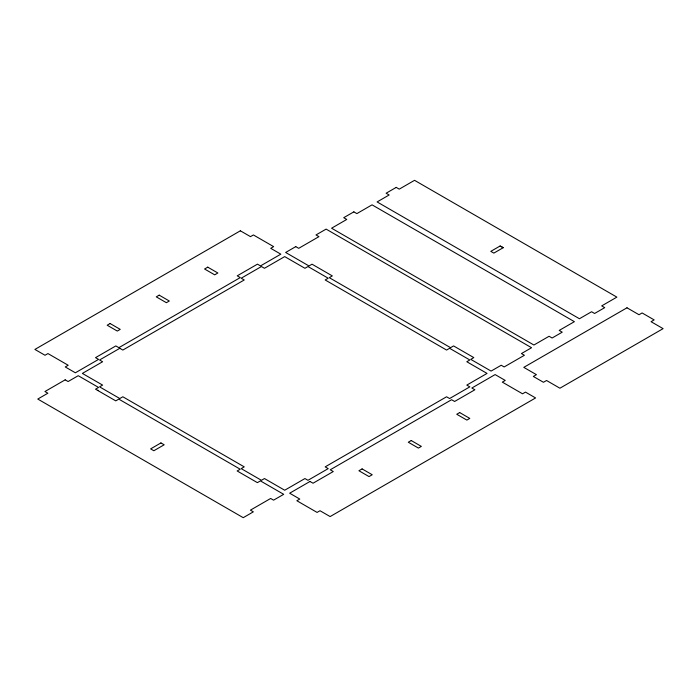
<?xml version="1.0" encoding="UTF-8"?>
<svg xmlns="http://www.w3.org/2000/svg" width="698" height="698" viewBox="0 0 698 698"><rect width="100%" height="100%" fill="white"/><g stroke="black" fill="none" stroke-linecap="round" stroke-linejoin="round"><path stroke-width="1.05" d="M97.799 390.147L98.558 390.592M501.688 246.839L503.162 247.738M240.365 230.802L34.9 349.428L45.012 355.265L47.953 353.572L68.186 365.255L65.246 366.947L75.367 372.793L98.558 359.4L95.53 357.646L115.833 345.92L118.869 347.674L240.269 277.586L237.233 275.832L257.466 264.149L260.502 265.903L280.832 254.168L270.719 248.322L273.642 246.638L253.409 234.956L250.486 236.639L240.365 230.802M110.11 323.532L107.187 325.216L117.29 331.061L120.222 329.369L110.11 323.532M159.196 295.158L156.273 296.851L166.377 302.696L169.309 301.004L159.196 295.158M207.751 267.159L204.566 268.992L214.687 274.838L217.863 272.997L207.751 267.159M353.842 211.86L343.721 217.697L346.758 219.451L331.585 228.211L533.918 345.021L549.09 336.262L552.109 338.007L562.23 332.169L559.211 330.424L574.384 321.665L372.051 204.846L356.879 213.605L353.842 211.86M396.22 187.387L386.116 193.224L389.144 194.978L377.112 201.931L579.445 318.742L591.581 311.736L594.6 313.481L604.721 307.635L601.702 305.89L616.875 297.13L414.542 180.32L399.256 189.141L396.22 187.387M295.76 246.63L285.648 252.475L308.987 265.947L312.023 264.193L332.318 275.911L329.281 277.664L450.542 347.674L453.578 345.92L473.811 357.603L470.775 359.357L491.095 371.083L501.208 365.246L504.165 366.947L524.399 355.273L521.441 353.563L531.562 347.726L326.114 229.11L315.993 234.947L318.942 236.648L298.709 248.331L295.76 246.63M65.176 379.843L44.942 391.526L47.874 393.218L37.762 399.055L243.227 517.68L253.348 511.843L250.408 510.151L270.641 498.468L273.581 500.161L283.693 494.324L260.424 480.887L257.387 482.641L237.154 470.958L240.191 469.204L118.791 399.116L115.763 400.87L95.53 389.187L98.558 387.434L78.228 375.699L68.107 381.536L65.176 379.843M119.803 348.302L99.57 359.985L102.606 361.739L82.373 373.421L102.606 385.095L99.57 386.849L119.803 398.532L122.839 396.778L244.239 466.866L241.203 468.62L261.436 480.303L264.472 478.549L284.705 490.232L304.939 478.549L307.975 480.303L328.208 468.62L325.172 466.866L446.572 396.778L449.608 398.532L469.841 386.849L466.805 385.095L487.038 373.421L466.805 361.739L469.841 359.985L449.608 348.302L446.572 350.056L325.172 279.968L328.208 278.214L307.975 266.531L304.939 268.285L284.705 256.602L264.472 268.285L261.436 266.531L241.203 278.214L244.239 279.968L122.839 350.056L119.803 348.302M500.169 245.958L490.807 251.359L493.844 253.112L503.206 247.711L500.169 245.958M160.941 442.933L150.628 448.884L153.839 450.742L164.178 444.792L160.941 442.933M309.999 481.472L289.661 493.207L299.782 499.053L296.851 500.736L317.084 512.419L320.016 510.735L330.128 516.572L535.593 397.947L525.481 392.11L522.54 393.803L502.316 382.12L505.247 380.427L495.126 374.582L471.848 388.027L474.876 389.781L454.625 401.472L451.589 399.718L330.233 469.789L333.269 471.543L313.036 483.225L309.999 481.472M626.987 307.792L523.797 367.366L536.43 374.66L533.333 376.449L543.454 382.286L546.551 380.497L559.909 388.219L663.1 328.645L651.06 321.691L654.157 319.902L642.116 312.948L639.019 314.737L626.987 307.792M362.096 468.908L358.92 470.749L369.041 476.586L372.217 474.753L362.096 468.908M411.235 440.543L408.295 442.235L418.416 448.081L421.339 446.388L411.235 440.543M459.694 412.57L456.754 414.263L466.875 420.1L469.798 418.416L459.694 412.57"/></g></svg>
